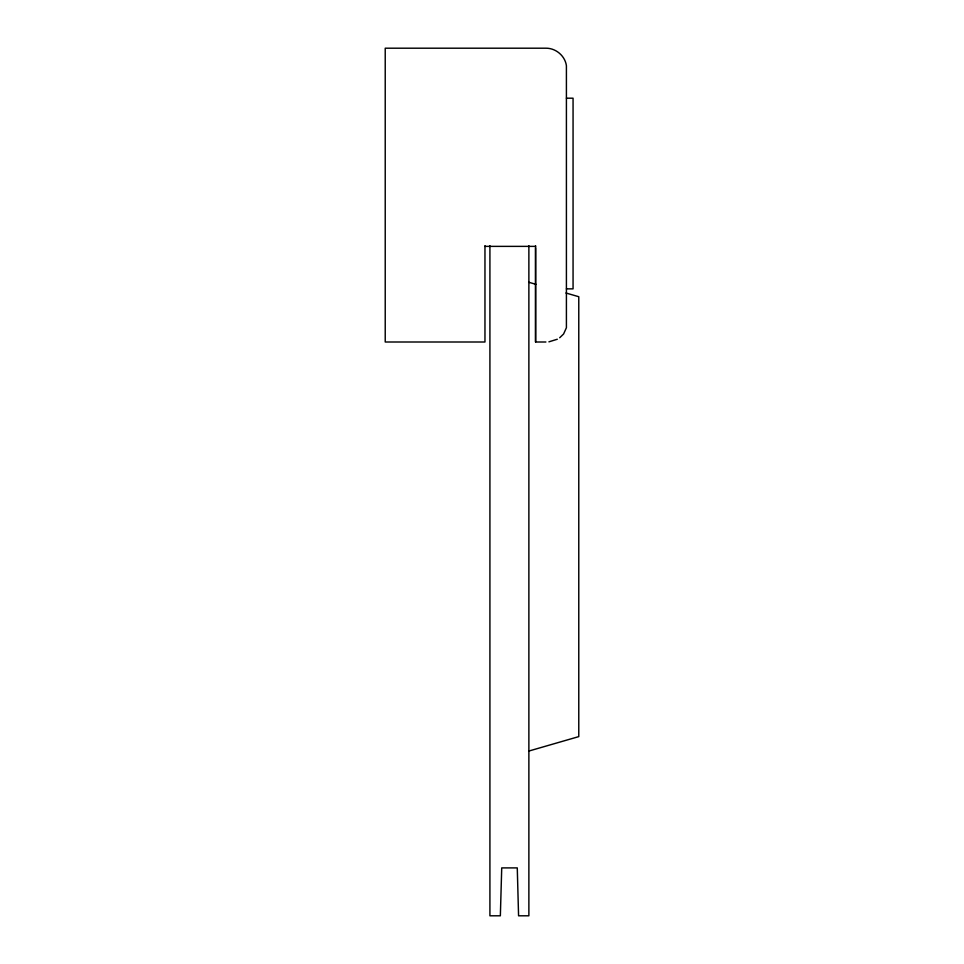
<?xml version="1.0" encoding="UTF-8"?>
<svg xmlns="http://www.w3.org/2000/svg" width="964" height="964" viewBox="0 0 964 964"><rect width="100%" height="100%" fill="white"/><g stroke="black" fill="none" stroke-linecap="round" stroke-linejoin="round"><path stroke-width="1.45" d="M545.901 342.003L535.574 342.003L535.574 247.82M559.698 337.749L563.578 334.014L566.41 327.736L566.41 65.721C565.085 55.864 555.806 48.067 545.901 48.2L385.226 48.2L385.226 342.003L484.964 342.003L484.964 245.639M557.3 339.244L548.914 341.834M528.875 751.04L578.774 736.616L578.774 296.719L565.94 293.008M566.41 98.195L573.062 98.195L573.062 288.863L566.41 288.863M484.964 246.374L535.574 246.374M528.875 282.295L535.996 284.356M535.574 245.639L535.574 342.003M528.875 245.675L528.875 915.8L518.572 915.8L517.27 867.901L501.726 867.901L500.352 915.8L489.917 915.8L489.917 245.675"/></g></svg>
